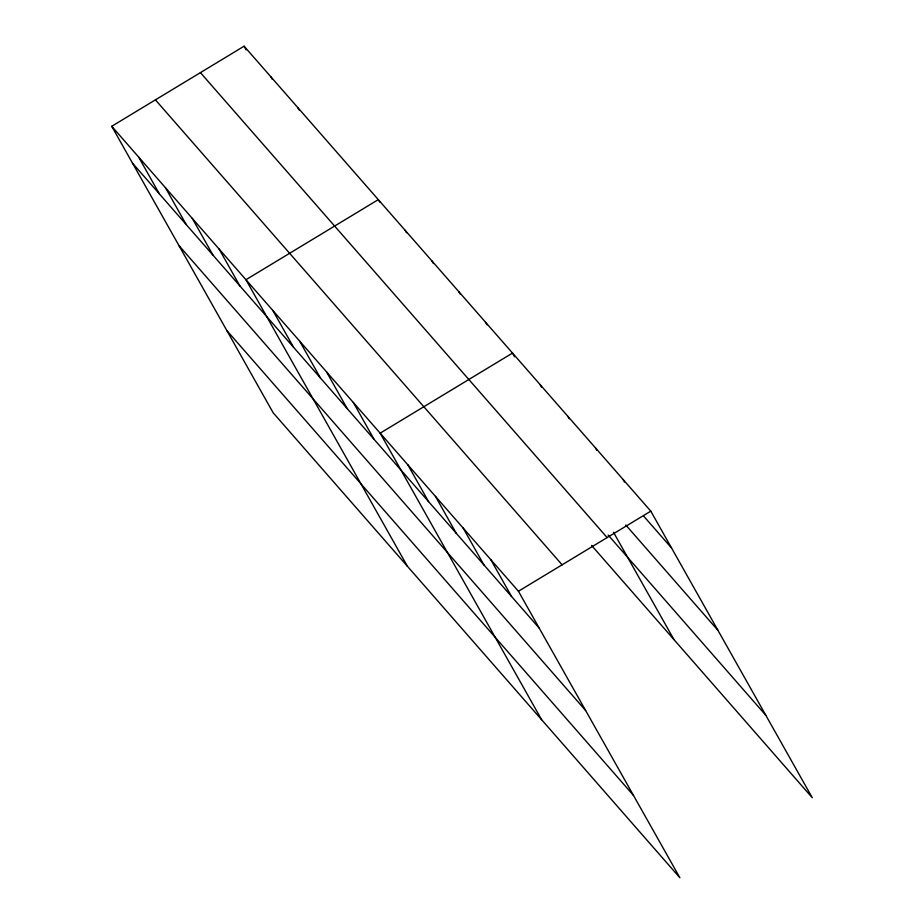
<?xml version="1.0" encoding="UTF-8"?>
<svg xmlns="http://www.w3.org/2000/svg" width="924" height="924" viewBox="0 0 924 924"><rect width="100%" height="100%" fill="white"/><g stroke="black" fill="none" stroke-linecap="round" stroke-linejoin="round"><path stroke-width="1.39" d="M111.735 126.288L518.433 591.245L679.902 877.8L273.204 412.843L111.735 126.288L244.098 46.2L650.796 511.157L812.265 797.712L591.603 545.449M518.433 591.245L650.796 511.157M643.924 516.412L671.575 548.024M625.814 525.028L718.006 630.422M608.119 535.008L765.834 715.315M200.416 72.626L607.126 537.583M155.417 99.861L562.115 564.818M132.513 163.167L539.212 628.112M178.933 245.565L585.643 710.51M226.773 330.457L633.483 795.402M623.146 479.533L624.532 481.993M595.483 447.921L596.869 450.381M567.833 416.297L569.219 418.757M540.17 384.684L541.556 387.144M514.599 356.756L512.52 353.072L380.157 433.16L541.626 719.715M613.49 532.259L673.989 639.627M485.678 322.384L487.063 324.844M458.835 291.695L460.221 294.155M431.993 261.007L433.379 263.467M405.151 230.319L406.537 232.779M379.695 202.09L378.309 199.63L245.946 279.729L407.415 566.285M297.782 107.577L299.168 110.037M270.94 76.888L272.326 79.349M244.098 46.2L246.177 49.884M490.783 559.632L511.561 596.5M463.132 528.008L483.899 564.887M435.47 496.396L456.248 533.264M407.819 464.772L428.586 501.651M353.315 402.471L374.093 439.35M326.472 371.783L347.251 408.662M299.63 341.095L320.409 377.974M272.788 310.418L293.566 347.285M219.103 249.041L239.882 285.909M192.261 218.353L213.04 255.22M165.419 187.664L186.198 224.532M138.577 156.976L159.355 193.855"/></g></svg>
